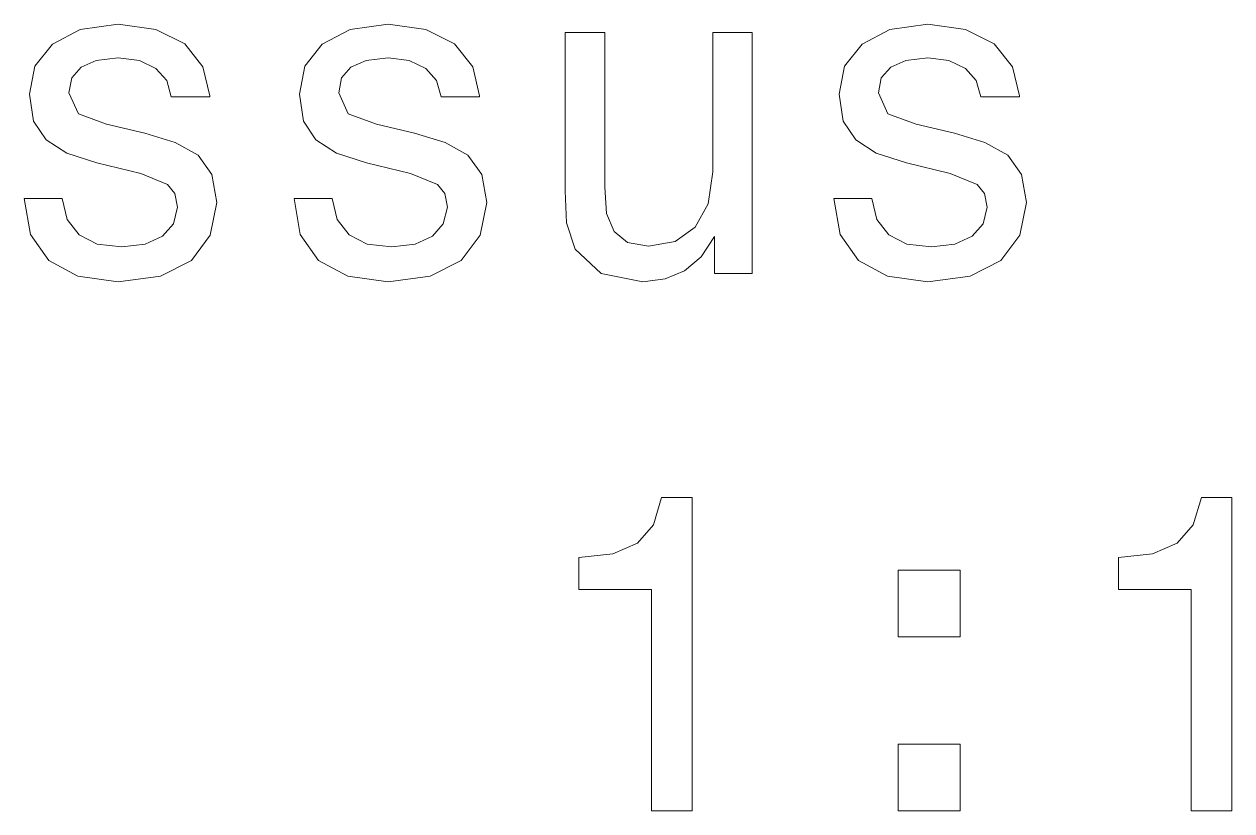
# Model space of a CAD drawing. Extents: x 370 to 946, y 143 to 764.
# Drawn here: x 622.27 to 635.85, y 143.54 to 152.39 of the extents above; entities that cross this region are included whole.
import ezdxf

# ---------------------------------------------------------------- set-up
doc = ezdxf.new("R2010")
doc.units = 0

msp = doc.modelspace()

# ---------------------------------------------------------------- linework, layer by layer
at = {"color": 7, "lineweight": 13}
for points in [[(623.623, 151.166), (623.194, 151.267), (622.876, 151.383), (622.77, 151.62), (622.801, 151.786), (622.907, 151.908), (623.078, 151.983), (623.325, 152.013), (623.562, 151.983), (623.749, 151.892), (623.87, 151.756), (623.92, 151.575), (624.354, 151.575), (624.354, 151.585), (624.278, 151.913), (624.072, 152.17), (623.749, 152.331), (623.325, 152.392), (622.896, 152.331), (622.584, 152.165), (622.387, 151.918), (622.327, 151.605), (622.372, 151.302), (622.513, 151.091), (622.745, 150.939), (623.083, 150.833), (623.577, 150.712), (623.88, 150.586), (623.961, 150.485), (623.991, 150.334), (623.945, 150.147), (623.824, 150.006), (623.628, 149.915), (623.365, 149.885), (623.088, 149.915), (622.886, 150.021), (622.75, 150.193), (622.695, 150.43), (622.266, 150.43), (622.337, 150.026), (622.543, 149.734), (622.871, 149.557), (623.325, 149.492), (623.799, 149.557), (624.147, 149.734), (624.359, 150.016), (624.435, 150.384), (624.379, 150.702), (624.223, 150.919), (623.966, 151.06)], [(626.659, 151.166), (626.23, 151.267), (625.912, 151.383), (625.806, 151.62), (625.837, 151.786), (625.943, 151.908), (626.114, 151.983), (626.361, 152.013), (626.598, 151.983), (626.785, 151.892), (626.906, 151.756), (626.956, 151.575), (627.39, 151.575), (627.39, 151.585), (627.314, 151.913), (627.108, 152.17), (626.785, 152.331), (626.361, 152.392), (625.932, 152.331), (625.62, 152.165), (625.423, 151.918), (625.363, 151.605), (625.408, 151.302), (625.549, 151.091), (625.781, 150.939), (626.119, 150.833), (626.613, 150.712), (626.916, 150.586), (626.997, 150.485), (627.027, 150.334), (626.981, 150.147), (626.86, 150.006), (626.664, 149.915), (626.401, 149.885), (626.124, 149.915), (625.922, 150.021), (625.786, 150.193), (625.731, 150.43), (625.302, 150.43), (625.373, 150.026), (625.579, 149.734), (625.907, 149.557), (626.361, 149.492), (626.835, 149.557), (627.183, 149.734), (627.395, 150.016), (627.471, 150.384), (627.415, 150.702), (627.259, 150.919), (627.002, 151.06)], [(632.731, 151.166), (632.302, 151.267), (631.984, 151.383), (631.878, 151.62), (631.909, 151.786), (632.015, 151.908), (632.186, 151.983), (632.433, 152.013), (632.67, 151.983), (632.857, 151.892), (632.978, 151.756), (633.028, 151.575), (633.462, 151.575), (633.462, 151.585), (633.386, 151.913), (633.18, 152.17), (632.857, 152.331), (632.433, 152.392), (632.005, 152.331), (631.692, 152.165), (631.495, 151.918), (631.435, 151.605), (631.48, 151.302), (631.621, 151.091), (631.853, 150.939), (632.191, 150.833), (632.685, 150.712), (632.988, 150.586), (633.069, 150.485), (633.099, 150.334), (633.054, 150.147), (632.932, 150.006), (632.736, 149.915), (632.474, 149.885), (632.196, 149.915), (631.994, 150.021), (631.858, 150.193), (631.803, 150.43), (631.374, 150.43), (631.445, 150.026), (631.651, 149.734), (631.979, 149.557), (632.433, 149.492), (632.907, 149.557), (633.255, 149.734), (633.467, 150.016), (633.543, 150.384), (633.487, 150.702), (633.331, 150.919), (633.074, 151.06)], [(630.456, 152.296), (630.012, 152.296), (630.012, 150.732), (629.962, 150.369), (629.816, 150.107), (629.589, 149.946), (629.291, 149.895), (629.054, 149.936), (628.903, 150.057), (628.817, 150.263), (628.797, 150.556), (628.797, 152.296), (628.353, 152.296), (628.353, 150.516), (628.368, 150.158), (628.464, 149.86), (628.757, 149.588), (629.226, 149.492), (629.478, 149.527), (629.695, 149.618), (629.881, 149.774), (630.033, 150.001), (630.033, 149.588), (630.456, 149.588)], [(629.322, 143.541), (629.78, 143.541), (629.78, 147.066), (629.438, 147.066), (629.347, 146.758), (629.165, 146.552), (628.888, 146.431), (628.505, 146.39), (628.505, 146.032), (629.322, 146.032)], [(635.394, 143.541), (635.853, 143.541), (635.853, 147.066), (635.51, 147.066), (635.419, 146.758), (635.237, 146.552), (634.96, 146.431), (634.577, 146.39), (634.577, 146.032), (635.394, 146.032)], [(632.1, 145.498), (632.796, 145.498), (632.796, 146.249), (632.1, 146.249)], [(632.1, 143.541), (632.796, 143.541), (632.796, 144.292), (632.1, 144.292)]]:
    msp.add_lwpolyline(points, close=True, dxfattribs=at)

doc.saveas('drawing.dxf')
